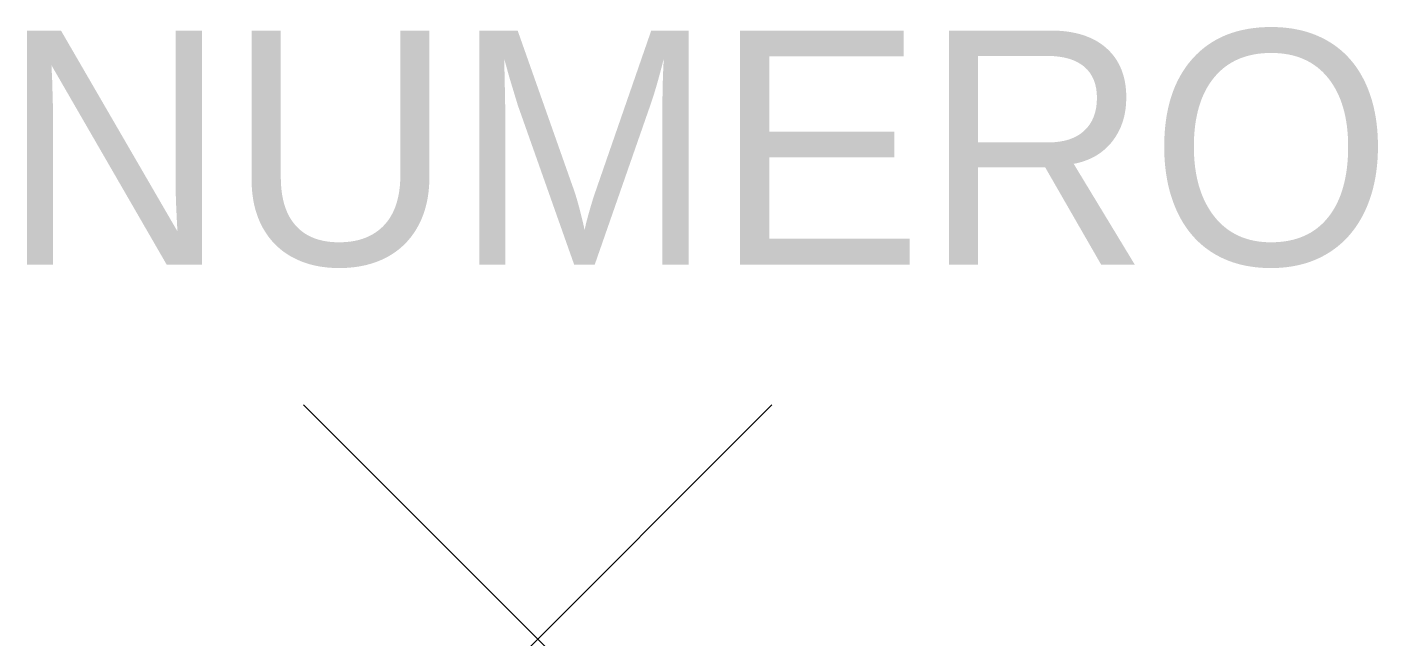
# Model space of a CAD drawing. Extents: x -1.09 to 1.79, y 0 to 1.31.
import ezdxf

# ---------------------------------------------------------------- set-up
doc = ezdxf.new("R2010")
doc.units = 0
doc.header["$PDMODE"] = 3
doc.header["$PDSIZE"] = 0.5
doc.layers.add('LAMP', color=180, linetype='CONTINUOUS')

msp = doc.modelspace()

# ---------------------------------------------------------------- linework, layer by layer
at = {"layer": 'LAMP'}
msp.add_point((0, 0), dxfattribs=at)

# ---------------------------------------------------------------- texts
at = {"layer": 'LAMP', "flags": 5}
msp.add_attdef('NUMERO', (-1.1456, 0.7988), '1', height=0.5, dxfattribs=at)

doc.saveas('drawing.dxf')
